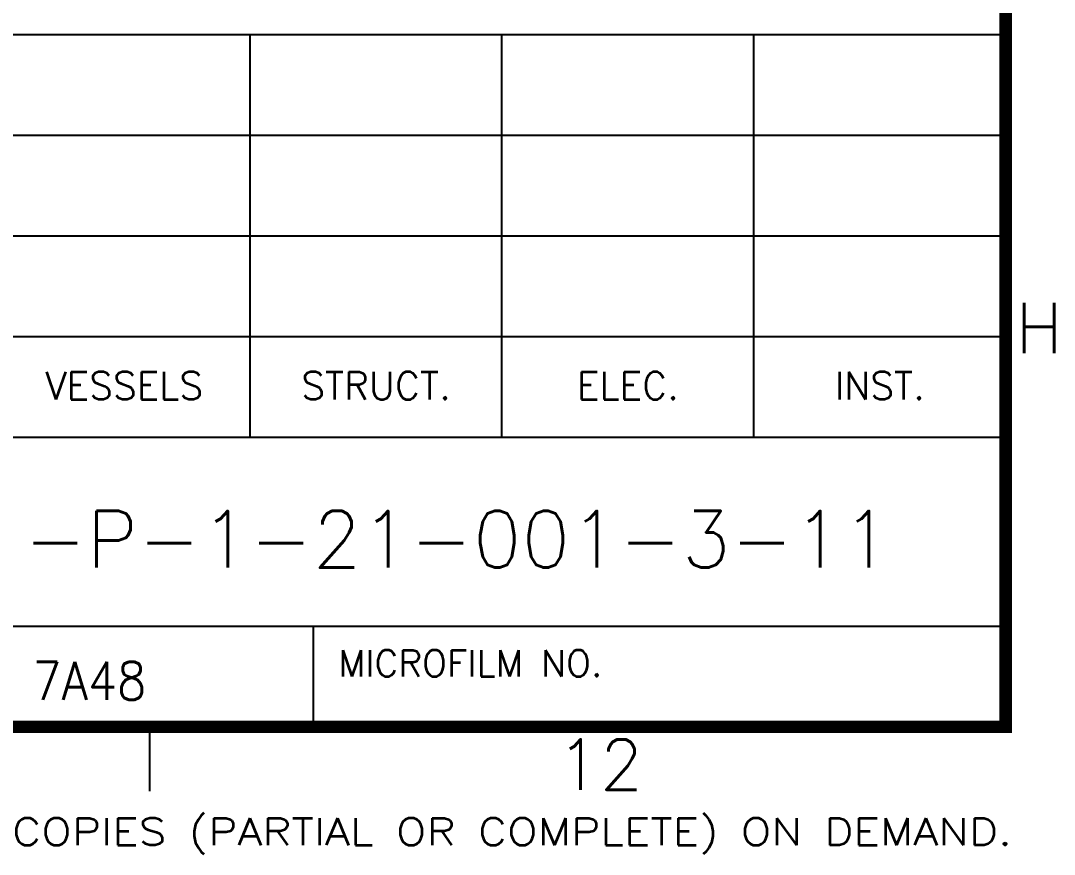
# Model space of a CAD drawing. Header units: millimetres. Extents: x 1928 to 2796, y 74 to 693.
# Drawn here: x 2706.8 to 2794.7, y 73.6 to 144.5 of the extents above; entities that cross this region are included whole.
import ezdxf
from ezdxf.enums import TextEntityAlignment as Align

# ---------------------------------------------------------------- set-up
doc = ezdxf.new("R2010")
doc.units = ezdxf.units.MM
doc.header["$LTSCALE"] = 10
for name, color, linetype in [('2', 2, 'Continuous'), ('DIM', 7, 'Continuous'), ('TTBOX', 6, 'Continuous')]:
    doc.layers.add(name, color=color, linetype=linetype)
doc.styles.add('ROMANS', font='romans')
doc.styles.add('S3', font='SIMPLEX')
doc.styles.get("Standard").update_dxf_attribs({"font": 'simplex.shx'})

# ---------------------------------------------------------------- blocks, each defined once
blk = doc.blocks.new('D-LG')
at = {"style": 'ROMANS', "width": 1.026272}
blk.add_text("THIS DRAWING IS NOT TO BE REPRODUCED OR COPIED WITHOUT PERMISSION AND IS TO BE RETRUNED TO LG ENG'G WITH ANY COPIES (PARTIAL OR COMPLETE) ON DEMAND.", height=2.16, dxfattribs=at).set_placement((504.551, -9.408), (805.501, -9.408), align=Align.FIT)

msp = doc.modelspace()

# ---------------------------------------------------------------- linework, layer by layer
at = {"color": 6, "const_width": 1.071}
msp.add_lwpolyline([(1928.391, 682.053), (2790.546, 682.053), (2790.546, 84.435), (1928.391, 84.435), (1928.391, 682.053)], dxfattribs=at)
at = {"layer": 'DIM', "color": 7}
msp.add_line((2717.718, 84.435), (2717.718, 78.973), dxfattribs=at)
at = {"layer": 'TTBOX', "color": 6}
for p, q in [((2645.961, 143.34), (2790.546, 143.34)), ((2645.961, 109.068), (2790.546, 109.068))]:
    msp.add_line(p, q, dxfattribs=at)
at = {"layer": 'TTBOX', "color": 7}
for p, q in [((2726.286, 109.068), (2726.286, 143.34)), ((2747.706, 109.068), (2747.706, 143.34)), ((2769.126, 109.068), (2769.126, 143.34)), ((2662.026, 134.772), (2790.546, 134.772)), ((2662.026, 126.204), (2790.546, 126.204)), ((2662.026, 117.636), (2790.546, 117.636)), ((2731.641, 93.003), (2731.641, 84.435))]:
    msp.add_line(p, q, dxfattribs=at)
at = {"layer": 'TTBOX'}
msp.add_line((2645.961, 93.003), (2790.546, 93.003), dxfattribs=at)

# ---------------------------------------------------------------- block references
at = {"xscale": 1.070999999999998, "yscale": 1.070999999999998, "zscale": 1.070999999999998}
msp.add_blockref('D-LG', (1928.391, 84.435), dxfattribs=at)

# ---------------------------------------------------------------- texts
at = {"layer": '2'}
msp.add_text('61-P-1-21-001-3-11', height=4.8195, dxfattribs=at).set_placement((2698.771, 97.988))
at = {"layer": '2', "width": 0.9}
msp.add_text('7A48', height=3.213, dxfattribs=at).set_placement((2707.782, 86.742))
at = {"layer": 'DIM', "color": 2, "style": 'S3'}
for s, p in [('H', (2793.401, 118.371)), ('12', (2756.04, 81.224))]:
    msp.add_text(s, height=4.284, dxfattribs=at).set_placement(p, align=Align.MIDDLE)
at = {"layer": 'TTBOX', "color": 7}
for s, p in [('VESSELS', (2715.576, 112.281)), ('STRUCT.', (2736.996, 112.281)), ('ELEC.', (2758.416, 112.281)), ('INST.', (2779.836, 112.281))]:
    msp.add_text(s, height=2.3562, dxfattribs=at).set_placement(p, align=Align.CENTER)
msp.add_text('MICROFILM NO.', height=2.2491, dxfattribs=at).set_placement((2733.783, 88.719))

doc.saveas('drawing.dxf')
